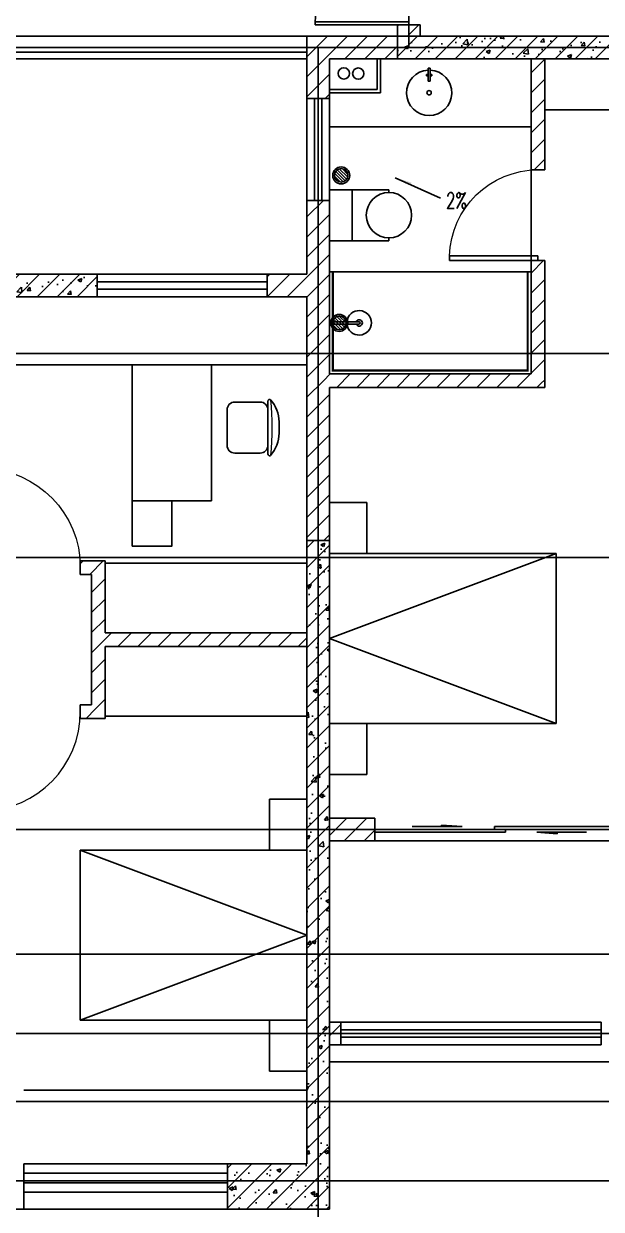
# Model space of a CAD drawing. Extents: x 174844 to 235370, y 408491 to 451532.
# Drawn here: x 212984 to 218084, y 422839 to 433300 of the extents above; entities that cross this region are included whole.
import ezdxf

# ---------------------------------------------------------------- set-up
doc = ezdxf.new("R2010")
doc.units = 0
doc.header["$LTSCALE"] = 10
doc.header["$MEASUREMENT"] = 0
doc.linetypes.add('DASH', pattern=[0.35, 0.25, -0.1])
doc.linetypes.add('DOTE', pattern=[2.42, 2, -0.2, 0.02, -0.2])
for name, color, linetype in [('A-FLOR-RAIL', 135, 'Continuous'), ('DIM_SYMB', 3, 'Continuous'), ('DOTE', 24, 'DOTE'), ('L-家具', 8, 'Continuous'), ('L-石材', 43, 'Continuous'), ('LVTRY', 8, 'Continuous'), ('PUB_TEXT', 7, 'Continuous'), ('WALL', 255, 'Continuous'), ('WINDOW', 4, 'Continuous'), ('空调', 231, 'Continuous')]:
    doc.layers.add(name, color=color, linetype=linetype)
doc.layers.add('PUB_HATCH', color=252, linetype='Continuous', plot=False)
doc.styles.add('A_DIM', font='SIMPLEX', dxfattribs={"width": 0.7, "bigfont": 'HZ'})
doc.styles.add('DIM_FONT', font='SIMPLEX', dxfattribs={"width": 0.7, "bigfont": 'GBCBIG'})
doc.styles.get("Standard").update_dxf_attribs({"font": 'gbenor.shx', "bigfont": 'gbcbig.shx'})
pattern_1 = [(45, (0, 89.76), (-88.388383, 88.388383), [])]
pattern_2 = [(45, (0, 0), (-88.388348, 88.388348), []), (50, (0, 0), (358.6301, -31.37607), [37.5, -412.5]), (355, (0, 0), (-69.37567, 376.09607), [30, -330]), (100.4514, (29.9, -2.6), (289.2547, 344.71977), [31.8701, -350.57106]), (46.1842, (0, 100), (533.62052, -82.7595), [56.25, -618.75]), (96.6356, (44.47, 93.1), (467.33135, 487.05894), [47.80514, -525.8565]), (351.1842, (0, 100), (467.331, 487.0593), [45, -495]), (21, (50, 75), (298.45353, -201.30945), [37.5, -412.5]), (326, (50, 75), (121.65767, 362.57502), [30, -330]), (71.4514, (74.87, 58.22), (420.11131, 161.26525), [31.8701, -350.57106]), (37.5, (0, 0), (6.079928, 166.446927), [0, -326, 0, -335, 0, -331.25]), (7.5, (0, 0), (131.53477, 197.205856), [0, -191, 0, -318.5, 0, -126.25]), (327.5, (-111.5, 0), (266.911218, -11.277436), [0, -125, 0, -390, 0, -517.5]), (317.5, (-161.5, 0), (291.59308, 50.05249), [0, -162.5, 0, -259, 0, -367.5])]

# ---------------------------------------------------------------- blocks, each defined once
blk = doc.blocks.new('1500床')
at = {"layer": 'L-家具'}
for p, q in [((126080, 70485), (126080, 68085)), ((126410, 70485), (126080, 70485)), ((126410, 70035), (126410, 70485)), ((126080, 70035), (128080, 70035)), ((128080, 70035), (126080, 69285)), ((128080, 70035), (128080, 68535)), ((126080, 69285), (128080, 68535)), ((126080, 68535), (128080, 68535)), ((126410, 68085), (126410, 68535)), ((126410, 68085), (126080, 68085))]:
    blk.add_line(p, q, dxfattribs=at)
at = {"layer": 'L-家具', "style": 'DIM_FONT', "text_generation_flag": 4, "width": 0.8, "flags": 9}
for tag in ['YSIZE', 'XSIZE', 'YSIZE', 'XSIZE']:
    blk.add_attdef(tag, (126080, 69285), '', height=0.55, dxfattribs=at)
blk = doc.blocks.new('zy')
at = {"layer": 'L-家具'}
for p, q in [((2492883, 114938), (2491683, 114938)), ((2491683, 114938), (2491683, 114238)), ((2492883, 114238), (2492883, 114938)), ((2491683, 114238), (2492883, 114238)), ((2492012, 113808), (2492012, 114033)), ((2492394, 114101), (2492079, 114101)), ((2492462, 113808), (2492462, 114033)), ((2492467, 113741), (2492007, 113741)), ((2492286, 113641), (2492187, 113641))]:
    blk.add_line(p, q, dxfattribs=at)
blk.add_lwpolyline([(2493283, 114938), (2492883, 114938), (2492883, 114588), (2493283, 114588)], close=True, dxfattribs=at)
for centre, radius, start, end in [((2492079, 114033), 67.5, 90, 180), ((2492394, 114033), 67.5, 0, 90), ((2491997, 113724), 10, 157.33, 229.2735), ((2492007, 113721), 20, 90, 157.33), ((2492197, 113956), 316, 229.2735, 268.2349), ((2492079, 113808), 67.5, 180, 270), ((2492276, 113956), 316, 271.7651, 310.7265), ((2492394, 113808), 67.5, 270, 0), ((2492467, 113721), 20, 22.67, 90), ((2492476, 113724), 10, 310.7265, 22.67)]:
    blk.add_arc(centre, radius, start, end, dxfattribs=at)
at = {"layer": 'L-家具', "lineweight": 13}
blk.add_arc((2492237, 116418), 2713, 264.8023, 275.1977, dxfattribs=at)
at = {"layer": 'L-家具', "oblique": 0, "width": 0.8, "flags": 9}
for tag in ['YSIZE', 'XSIZE']:
    blk.add_attdef(tag, (2491686, 114938), '', height=0.5, rotation=180, dxfattribs=at)
blk = doc.blocks.new('1')
for p, q in [((-10, -104), (-10, -218)), ((10, -104), (-10, -104)), ((10, -104), (10, -218)), ((10, -218), (-10, -218))]:
    blk.add_line(p, q)
for points in [[(-10, -161), (-23, -161), (-23, -151), (-10, -151)], [(10, -161), (23, -161), (23, -151), (10, -151)]]:
    blk.add_lwpolyline(points, close=True)
blk.add_circle((0, 0), 19.1)
blk.add_arc((0, 0), 200, 272.866, 267.134)
blk = doc.blocks.new('R1')
blk.add_line((225, 0), (-225, 0))
at = {"linetype": 'Continuous'}
for p, q in [((-225, -525), (-225, 0)), ((225, -525), (225, 0)), ((-225, -200), (225, -200)), ((-225, -525), (-200, -525)), ((200, -525), (225, -525))]:
    blk.add_line(p, q, dxfattribs=at)
blk.add_circle((0, -525), 200, dxfattribs=at)
blk = doc.blocks.new('_E10EVE')
blk.add_blockref('R1', (0, 0))
blk = doc.blocks.new('DILOU')
at = {"layer": 'LVTRY'}
h = blk.add_hatch(dxfattribs=at)
h.set_pattern_fill('ANSI31', color=256, scale=150, angle=270, style=0)
h.set_pattern_definition([(315, (-245107.61, 2520100.217), (13.25825215, 13.25825215), [])])
h.paths.add_polyline_path([(-135, 0, 1), (-15, 0, 1)])
for radius in [75, 60]:
    blk.add_circle((-75, 0), radius, dxfattribs=at)
blk = doc.blocks.new('$plan$00001626')
blk.add_line((-10, 0), (10, 0))
for points in [[(-124, 0), (133, 0)], [(-10, 0), (-10, -263)], [(10, 0), (10, -263)]]:
    blk.add_lwpolyline(points)
for centre, radius, start, end in [((0, -262), 108, 95.306, 84.694), ((0, -262), 28.3, 110.6725, 69.3275), ((0, -260), 10.5, 197.2381, 342.7619)]:
    blk.add_arc(centre, radius, start, end)
at = {"layer": 'LVTRY', "extrusion": (6.9259e-12, 1.60526e-11, -1), "zscale": -0.9999999999999997, "rotation": 90.00000768396283}
blk.add_blockref('DILOU', (0, -11), dxfattribs=at)
blk = doc.blocks.new('$DorLib2D$00000225')
at = {"color": 0}
for p, q in [((0.475, -0.0014), (0.475, 0.7521)), ((0.475, 0.7521), (0.5, 0.7521)), ((0.5, -0.0014), (0.5, 0.7521)), ((-0.5, 0), (-0.5, 0.252)), ((-0.475, 0.252), (-0.5, 0.252)), ((-0.475, 0), (-0.475, 0.252)), ((-0.475, 0), (-0.5, 0)), ((0.475, -0.0014), (0.5, -0.0014))]:
    blk.add_line(p, q, dxfattribs=at)
for centre, radius, start, end in [((0.5046, -0.0019), 0.7546, 92.24927, 179.72377), ((-0.5008, 0.0026), 0.2508, 359.78987, 84.09744)]:
    blk.add_arc(centre, radius, start, end, dxfattribs=at)
blk = doc.blocks.new('$WINLIB2D$00000001')
at = {"color": 0}
for points in [[(-0.5, 0.5), (-0.5, -0.5)], [(-0.5, 0.5), (0.5, 0.5)], [(0.5, -0.5), (0.5, 0.5)], [(0.5, 0.1667), (-0.5, 0.1667)], [(0.5, -0.1667), (-0.5, -0.1667)], [(-0.5, -0.5), (0.5, -0.5)]]:
    blk.add_lwpolyline(points, dxfattribs=at)
blk = doc.blocks.new('$DorLib2D$00000131')
at = {"color": 0, "linetype": 'Continuous'}
for p, q in [((0.15, 0.125), (0.2319, 0.1973)), ((0.2319, 0.1973), (0.2319, 0.125)), ((-0.5, 0.125), (-0.5, 0)), ((0.0192, 0.125), (-0.5, 0.125)), ((0.0192, 0), (0.0192, 0.125)), ((0.35, 0.125), (0.15, 0.125)), ((-0.5, 0), (0.0192, 0)), ((-0.024, 0), (0.5, 0)), ((-0.024, -0.125), (-0.024, 0)), ((0.5, 0), (0.5, -0.125)), ((-0.35, -0.125), (-0.15, -0.125)), ((-0.2319, -0.1973), (-0.2319, -0.125)), ((-0.15, -0.125), (-0.2319, -0.1973)), ((0.5, -0.125), (-0.024, -0.125))]:
    blk.add_line(p, q, dxfattribs=at)
blk = doc.blocks.new('$DorLib2D$00000001')
for p, q in [((0.45, 0.975), (0.5, 0.975)), ((0.45, 0), (0.45, 0.975)), ((0.5, 0), (0.5, 0.975)), ((0.5, 0), (0.45, 0))]:
    blk.add_line(p, q)
at = {"lineweight": 13}
blk.add_arc((0.475, 0), 0.975, 91.4693, 180, dxfattribs=at)

msp = doc.modelspace()

# ---------------------------------------------------------------- hatches: boundary and pattern name
at = {"layer": 'DIM_SYMB'}
msp.add_hatch(color=256, dxfattribs=at).paths.add_polyline_path([(216262.8, 431941.4), (216399.6, 431880), (216407.8, 431898.3)])
at = {"layer": 'PUB_HATCH'}
h = msp.add_hatch(dxfattribs=at)
h.set_pattern_fill('普通砖', color=256, scale=50, style=0)
h.set_pattern_definition(pattern_1)
h.paths.add_polyline_path([(216483.8, 433190.4), (216483.8, 433290.4), (216283.8, 433290.4), (216283.8, 433190.4)])
h = msp.add_hatch(dxfattribs=at)
h.set_pattern_fill('普通砖', color=256, scale=50, style=0)
h.set_pattern_definition(pattern_1)
h.paths.add_polyline_path([(216283.8, 433190.4), (215483.8, 433190.4), (215683.8, 432990.4), (216283.8, 432990.4)])
h = msp.add_hatch(dxfattribs=at)
h.set_pattern_fill('普通砖', color=256, scale=50, style=0)
h.set_pattern_definition(pattern_1)
h.paths.add_polyline_path([(215483.8, 433190.4), (215483.8, 432640.4), (215683.8, 432640.4), (215683.8, 432990.4)])
h = msp.add_hatch(dxfattribs=at)
h.set_pattern_fill('钢筋混凝土', color=256, scale=50, style=0)
h.set_pattern_definition(pattern_2)
h.paths.add_polyline_path([(217483.8, 432990.4), (217483.8, 433190.4), (216283.8, 433190.4), (216283.8, 432990.4)])
h = msp.add_hatch(dxfattribs=at)
h.set_pattern_fill('钢筋混凝土', color=256, scale=50, style=0)
h.set_pattern_definition(pattern_2)
h.paths.add_polyline_path([(219283.8, 432990.4), (219483.8, 433190.4), (217483.8, 433190.4), (217483.8, 432990.4)])
h = msp.add_hatch(dxfattribs=at)
h.set_pattern_fill('普通砖', color=256, scale=50, style=0)
h.set_pattern_definition(pattern_1)
h.paths.add_polyline_path([(217463.8, 432990.4), (217463.8, 432010.4), (217583.8, 432010.4), (217583.8, 432990.4)])
h = msp.add_hatch(dxfattribs=at)
h.set_pattern_fill('普通砖', color=256, scale=50, style=0)
h.set_pattern_definition(pattern_1)
h.paths.add_polyline_path([(215683.8, 430990.4), (215683.8, 431740.4), (215483.8, 431740.4), (215483.8, 431090.4), (215550.4, 430990.4)])
h = msp.add_hatch(dxfattribs=at)
h.set_pattern_fill('普通砖', color=256, scale=50, style=0)
h.set_pattern_definition(pattern_1)
h.paths.add_polyline_path([(217583.8, 430090.4), (217583.8, 431210.4), (217463.8, 431210.4), (217463.8, 430210.4)])
h = msp.add_hatch(dxfattribs=at)
h.set_pattern_fill('钢筋混凝土', color=256, scale=50, style=0)
h.set_pattern_definition(pattern_2)
h.paths.add_polyline_path([(213633.8, 431090.4), (212283.8, 431090.4), (212483.8, 430890.4), (213633.8, 430890.4)])
h = msp.add_hatch(dxfattribs=at)
h.set_pattern_fill('普通砖', color=256, scale=50, style=0)
h.set_pattern_definition(pattern_1)
h.paths.add_polyline_path([(215483.8, 431090.4), (215133.8, 431090.4), (215133.8, 430890.4), (215483.8, 430890.4), (215550.4, 430990.4)])
h = msp.add_hatch(dxfattribs=at)
h.set_pattern_fill('普通砖', color=256, scale=50, style=0)
h.set_pattern_definition(pattern_1)
h.paths.add_polyline_path([(215617.1, 430163.7), (215683.8, 430210.4), (215683.8, 430990.4), (215550.4, 430990.4), (215483.8, 430890.4), (215483.8, 430190.4)])
h = msp.add_hatch(dxfattribs=at)
h.set_pattern_fill('普通砖', color=256, scale=50, style=0)
h.set_pattern_definition(pattern_1)
h.paths.add_polyline_path([(215483.8, 428740.4), (215683.8, 428740.4), (215683.8, 430090.4), (215617.1, 430163.7), (215483.8, 430190.4)])
h = msp.add_hatch(dxfattribs=at)
h.set_pattern_fill('普通砖', color=256, scale=50, style=0)
h.set_pattern_definition(pattern_1)
h.paths.add_polyline_path([(217583.8, 430090.4), (217463.8, 430210.4), (215683.8, 430210.4), (215617.1, 430163.7), (215683.8, 430090.4)])
h = msp.add_hatch(dxfattribs=at)
h.set_pattern_fill('钢筋混凝土', color=256, scale=50, style=0)
h.set_pattern_definition(pattern_2)
h.paths.add_polyline_path([(215483.8, 426190.4), (215683.8, 426190.4), (215683.8, 428740.4), (215483.8, 428740.4)])
h = msp.add_hatch(dxfattribs=at)
h.set_pattern_fill('普通砖', color=256, scale=50, style=0)
h.set_pattern_definition(pattern_1)
h.paths.add_polyline_path([(213703.8, 428560.4), (213483.8, 428560.4), (213483.8, 428440.4), (213583.8, 428440.4)])
h = msp.add_hatch(dxfattribs=at)
h.set_pattern_fill('普通砖', color=256, scale=50, style=0)
h.set_pattern_definition(pattern_1)
h.paths.add_polyline_path([(213663.8, 427865.4), (213703.8, 427925.4), (213703.8, 428560.4), (213583.8, 428440.4), (213583.8, 427865.4)])
h = msp.add_hatch(dxfattribs=at)
h.set_pattern_fill('普通砖', color=256, scale=50, style=0)
h.set_pattern_definition(pattern_1)
h.paths.add_polyline_path([(213583.8, 427290.4), (213703.8, 427170.4), (213703.8, 427805.4), (213663.8, 427865.4), (213583.8, 427865.4)])
h = msp.add_hatch(dxfattribs=at)
h.set_pattern_fill('普通砖', color=256, scale=50, style=0)
h.set_pattern_definition(pattern_1)
h.paths.add_polyline_path([(213663.8, 427865.4), (213703.8, 427805.4), (215483.8, 427805.4), (215483.8, 427925.4), (213703.8, 427925.4)])
h = msp.add_hatch(dxfattribs=at)
h.set_pattern_fill('普通砖', color=256, scale=50, style=0)
h.set_pattern_definition(pattern_1)
h.paths.add_polyline_path([(213583.8, 427290.4), (213483.8, 427290.4), (213483.8, 427170.4), (213703.8, 427170.4)])
h = msp.add_hatch(dxfattribs=at)
h.set_pattern_fill('普通砖', color=256, scale=50, style=0)
h.set_pattern_definition(pattern_1)
h.paths.add_polyline_path([(215683.8, 426090.4), (216083.8, 426090.4), (216083.8, 426290.4), (215683.8, 426290.4)])
h = msp.add_hatch(dxfattribs=at)
h.set_pattern_fill('钢筋混凝土', color=256, scale=50, style=0)
h.set_pattern_definition(pattern_2)
h.paths.add_polyline_path([(215483.8, 424390.4), (215683.8, 424390.4), (215683.8, 426190.4), (215483.8, 426190.4)])
h = msp.add_hatch(dxfattribs=at)
h.set_pattern_fill('钢筋混凝土', color=256, scale=50, style=0)
h.set_pattern_definition(pattern_2)
h.paths.add_polyline_path([(215483.8, 423240.4), (215683.8, 422840.4), (215683.8, 424390.4), (215483.8, 424390.4)])
h = msp.add_hatch(dxfattribs=at)
h.set_pattern_fill('普通砖', color=256, scale=50, style=0)
h.set_pattern_definition(pattern_1)
h.paths.add_polyline_path([(215683.8, 424290.4), (215783.8, 424290.4), (215783.8, 424490.4), (215683.8, 424490.4)])
h = msp.add_hatch(dxfattribs=at)
h.set_pattern_fill('钢筋混凝土', color=256, scale=50, style=0)
h.set_pattern_definition(pattern_2)
h.paths.add_polyline_path([(215683.8, 422840.4), (215483.8, 423240.4), (214783.8, 423240.4), (214783.8, 422840.4)])
h = msp.add_hatch(dxfattribs=at)
h.set_pattern_fill('钢筋混凝土', color=256, scale=50, style=0)
h.set_pattern_definition(pattern_2)
h.paths.add_polyline_path([(214783.8, 423240.4), (214783.8, 422990.4), (214783.8, 422915.4)])

# ---------------------------------------------------------------- linework, layer by layer
at = {"layer": 'A-FLOR-RAIL'}
for p, q in [((210383.8, 433190.4), (215483.8, 433190.4)), ((215483.8, 433050.3), (210383.8, 433050.1)), ((215483.8, 432990.3), (210383.8, 432990.3))]:
    msp.add_line(p, q, dxfattribs=at)
at = {"layer": 'DIM_SYMB'}
msp.add_lwpolyline([(216664.5, 431761.2), (216262.8, 431941.4)], dxfattribs=at)
at = {"layer": 'DOTE', "ltscale": 0.5}
for p, q in [((216383.8, 440760), (216383.8, 433090.4)), ((226543.2, 433090.4), (186397.3, 433090.4)), ((215583.8, 433090.4), (215583.8, 421852.1)), ((226543.2, 430390.4), (186397.3, 430390.4)), ((226543.2, 428590.4), (186397.3, 428590.4)), ((226543.2, 426190.4), (186397.3, 426190.4)), ((226543.2, 425090.4), (186397.3, 425090.4)), ((226543.2, 424390.4), (186397.3, 424390.4)), ((226543.2, 423790.4), (186397.3, 423790.4)), ((226543.2, 423090.4), (186397.3, 423090.4))]:
    msp.add_line(p, q, dxfattribs=at)
at = {"layer": 'L-家具', "linetype": 'ByBlock'}
for p, q in [((213703.8, 428540.4), (215483.8, 428540.4)), ((213703.8, 428540.4), (215483.8, 428540.4)), ((213703.8, 427190.4), (215483.8, 427190.4)), ((213703.8, 427190.4), (215483.8, 427190.4))]:
    msp.add_line(p, q, dxfattribs=at)
msp.add_lwpolyline([(219283.8, 430090.4), (218833.8, 430090.4), (218833.8, 432540.4), (217583.8, 432540.4)], dxfattribs=at)
msp.add_lwpolyline([(219283.8, 430090.4), (218833.8, 430090.4), (218833.8, 432540.4), (217583.8, 432540.4)], dxfattribs=at)
at = {"layer": 'L-石材'}
for p, q in [((221683.8, 424140.4), (215683.8, 424140.4)), ((212983.8, 422990.4), (212983.8, 422840.4)), ((212983.8, 422840.4), (214783.8, 422840.4))]:
    msp.add_line(p, q, dxfattribs=at)
at = {"layer": 'LVTRY'}
for p, q in [((217463.8, 431110.4), (215683.8, 431110.4)), ((212983.8, 422840.4), (205883.8, 422840.4))]:
    msp.add_line(p, q, dxfattribs=at)
for points in [[(215683.8, 432990.4), (215683.8, 432390.4), (217463.8, 432390.4)], [(215683.8, 432990.4), (215683.8, 432690.4), (216133.8, 432690.4), (216133.8, 432990.4)], [(215683.8, 432990.4), (215683.8, 432720.4), (216103.8, 432720.4), (216103.8, 432990.4)]]:
    msp.add_lwpolyline(points, dxfattribs=at)
for centre in [(215810.1, 432861.2), (215937.7, 432860)]:
    msp.add_circle(centre, 50, dxfattribs=at)
at = {"layer": 'WALL'}
for p, q in [((216483.8, 433290.4), (216283.8, 433290.4)), ((216283.8, 433290.4), (216283.8, 433190.4)), ((216483.8, 433190.4), (216483.8, 433290.4)), ((216283.8, 433190.4), (215483.8, 433190.4)), ((215483.8, 433190.4), (215483.8, 432640.4)), ((216283.8, 432990.4), (216283.8, 433190.4)), ((217483.8, 433190.4), (216283.8, 433190.4)), ((216283.8, 432990.4), (216283.8, 433190.4)), ((219483.8, 433190.4), (217483.8, 433190.4)), ((216283.8, 432990.4), (215683.8, 432990.4)), ((215683.8, 432640.4), (215683.8, 432990.4)), ((217483.8, 432990.4), (216283.8, 432990.4)), ((217463.8, 432990.4), (217463.8, 432010.4)), ((219283.8, 432990.4), (217483.8, 432990.4)), ((217583.8, 432010.4), (217583.8, 432990.4)), ((215483.8, 432640.4), (215683.8, 432640.4)), ((217463.8, 432010.4), (217583.8, 432010.4)), ((215683.8, 431740.4), (215483.8, 431740.4)), ((215483.8, 431740.4), (215483.8, 431090.4)), ((215683.8, 430990.4), (215683.8, 431740.4)), ((217583.8, 431210.4), (217463.8, 431210.4)), ((217463.8, 431210.4), (217463.8, 430210.4)), ((217583.8, 430090.4), (217583.8, 431210.4)), ((213633.8, 431090.4), (212283.8, 431090.4)), ((213633.8, 431090.4), (213633.8, 430890.4)), ((213633.8, 430890.4), (213633.8, 431090.4)), ((215483.8, 431090.4), (215133.8, 431090.4)), ((215133.8, 431090.4), (215133.8, 430890.4)), ((215683.8, 430210.4), (215683.8, 430990.4)), ((213633.8, 430890.4), (212483.8, 430890.4)), ((215133.8, 430890.4), (215483.8, 430890.4)), ((215483.8, 430190.4), (215483.8, 430890.4)), ((215483.8, 428740.4), (215483.8, 430190.4)), ((217463.8, 430210.4), (215683.8, 430210.4)), ((215683.8, 428740.4), (215683.8, 430090.4)), ((217583.8, 430090.4), (215683.8, 430090.4)), ((215483.8, 426190.4), (215483.8, 428740.4)), ((215483.8, 428740.4), (215683.8, 428740.4)), ((215683.8, 426190.4), (215683.8, 428740.4)), ((213703.8, 428560.4), (213483.8, 428560.4)), ((213483.8, 428560.4), (213483.8, 428440.4)), ((213703.8, 427925.4), (213703.8, 428560.4)), ((213483.8, 428440.4), (213583.8, 428440.4)), ((213583.8, 427865.4), (213583.8, 428440.4)), ((213583.8, 427290.4), (213583.8, 427865.4)), ((213703.8, 427925.4), (215483.8, 427925.4)), ((215483.8, 427925.4), (215483.8, 427805.4)), ((213703.8, 427805.4), (215483.8, 427805.4)), ((213703.8, 427170.4), (213703.8, 427805.4)), ((213583.8, 427290.4), (213483.8, 427290.4)), ((213483.8, 427290.4), (213483.8, 427170.4)), ((213483.8, 427170.4), (213703.8, 427170.4)), ((216083.8, 426290.4), (215683.8, 426290.4)), ((216083.8, 426090.4), (216083.8, 426290.4)), ((215483.8, 424390.4), (215483.8, 426190.4)), ((215683.8, 424390.4), (215683.8, 426190.4)), ((215683.8, 426090.4), (216083.8, 426090.4)), ((215483.8, 423240.4), (215483.8, 424390.4)), ((215783.8, 424490.4), (215683.8, 424490.4)), ((215683.8, 422840.4), (215683.8, 424390.4)), ((215783.8, 424290.4), (215783.8, 424490.4)), ((215683.8, 424290.4), (215783.8, 424290.4)), ((212983.8, 422990.4), (212983.8, 423240.4)), ((215483.8, 423240.4), (214783.8, 423240.4)), ((214783.8, 423240.4), (214783.8, 422990.4)), ((214783.8, 422840.4), (214783.8, 422990.4)), ((215683.8, 422840.4), (214783.8, 422840.4))]:
    msp.add_line(p, q, dxfattribs=at)
at = {"layer": 'WINDOW'}
for p, q in [((217463.8, 431210.4), (217463.8, 432010.4)), ((212483.8, 430290.4), (215483.8, 430290.4)), ((218283.8, 426090.4), (216083.8, 426090.4)), ((215483.8, 423890.4), (212983.8, 423890.4))]:
    msp.add_line(p, q, dxfattribs=at)
at = {"layer": '空调', "linetype": 'DASH', "ltscale": 0.5, "const_width": 20}
msp.add_lwpolyline([(215713.8, 431110.4), (215713.8, 430240.4), (217433.8, 430240.4), (217433.8, 431110.4)], dxfattribs=at)

# ---------------------------------------------------------------- block references
at = {"layer": 'L-家具', "linetype": 'ByBlock', "xscale": -1, "rotation": 90}
msp.add_blockref('zy', (328880.1, 2921973.2), dxfattribs=at)
msp.add_blockref('zy', (328880.1, 2921973.2), dxfattribs=at)
at = {"layer": 'L-家具', "linetype": 'ByBlock'}
msp.add_blockref('1500床', (89604, 358589.1), dxfattribs=at)
msp.add_blockref('1500床', (89604, 358589.1), dxfattribs=at)
at = {"layer": 'L-家具', "linetype": 'ByBlock', "xscale": -1}
msp.add_blockref('1500床', (341563.5, 355973.8), dxfattribs=at)
msp.add_blockref('1500床', (341563.5, 355973.8), dxfattribs=at)
at = {"layer": 'LVTRY', "xscale": -1, "rotation": 180}
msp.add_blockref('1', (216563.8, 432690.4), dxfattribs=at)
at = {"layer": 'LVTRY', "extrusion": (-1.60526e-11, -6.9259e-12, -1), "xscale": -1, "zscale": -1, "rotation": 180}
msp.add_blockref('DILOU', (-215712, 431961.6, 0), dxfattribs=at)
at = {"layer": 'LVTRY', "extrusion": (-1.99858e-39, 3.94496e-29, -1), "zscale": -1, "rotation": 270}
msp.add_blockref('_E10EVE', (-215683.8, 431610.5), dxfattribs=at)
at = {"layer": 'LVTRY', "extrusion": (0, 0, -1), "zscale": -1, "rotation": 270}
msp.add_blockref('$plan$00001626', (-215683.8, 430660.4), dxfattribs=at)
at = {"layer": 'WINDOW'}
for name, p, xscale, yscale, zscale, rotation in [('$DorLib2D$00000225', (216383.8, 433840.4), 1100, -1100, 1100, 270), ('$WINLIB2D$00000001', (215583.8, 432190.4), 900, -200, 900, 90), ('$DorLib2D$00000001', (217523.8, 431610.4), -800, 800, -800, 90), ('$WINLIB2D$00000001', (214383.8, 430990.4), 1500, -200, 1500, 180), ('$DorLib2D$00000131', (217183.8, 426190.4), 2200, -200, 2200, 180), ('$WINLIB2D$00000001', (216933.8, 424390.4), 2300, 200, 2300, 180), ('$WINLIB2D$00000001', (213883.8, 423115.4), -1800.000000000058, 250, -1800.000000000058, 179.9999990345635)]:
    msp.add_blockref(name, p, dxfattribs=dict(at, xscale=xscale, yscale=yscale, zscale=zscale, rotation=rotation))
at = {"layer": 'WINDOW', "xscale": -900, "zscale": -900}
for p, yscale in [((213033.8, 428500.4), 900), ((213033.8, 427230.4), -900)]:
    msp.add_blockref('$DorLib2D$00000001', p, dxfattribs=dict(at, yscale=yscale))

# ---------------------------------------------------------------- texts
at = {"layer": 'PUB_TEXT', "style": 'A_DIM', "width": 0.7}
msp.add_text('2%', height=140, dxfattribs=at).set_placement((216712.4, 431669.7))

doc.saveas('drawing.dxf')
